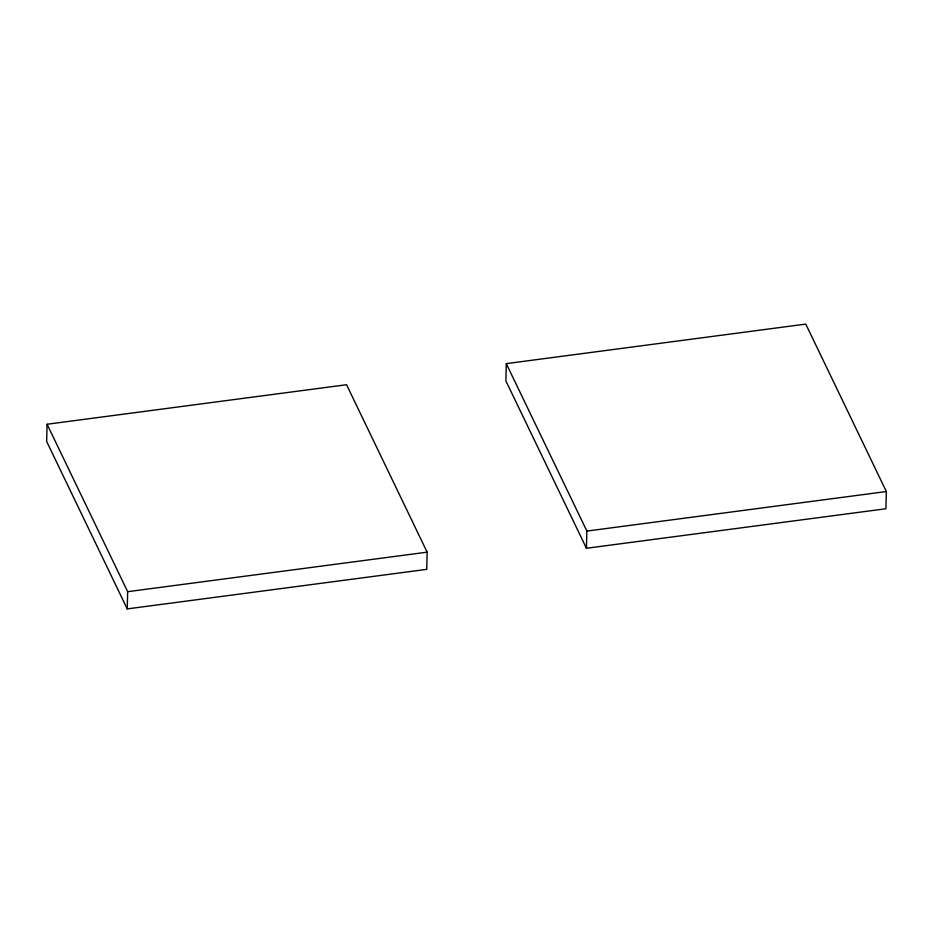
<?xml version="1.0" encoding="UTF-8"?>
<svg xmlns="http://www.w3.org/2000/svg" width="933" height="933" viewBox="0 0 933 933"><rect width="100%" height="100%" fill="white"/><g stroke="black" fill="none" stroke-linecap="round" stroke-linejoin="round"><path stroke-width="1.4" d="M47.082 424.247L46.65 441.461L127.226 608.899L426.719 569.363L427.139 552.161L346.563 384.723L47.082 424.247L127.658 591.685L127.226 608.899M506.281 363.637L505.861 380.839L586.437 548.277L885.918 508.753L886.35 491.539L805.774 324.101L506.281 363.637L586.869 531.075L586.437 548.277M127.658 591.685L427.139 552.161M586.869 531.075L886.35 491.539"/></g></svg>
